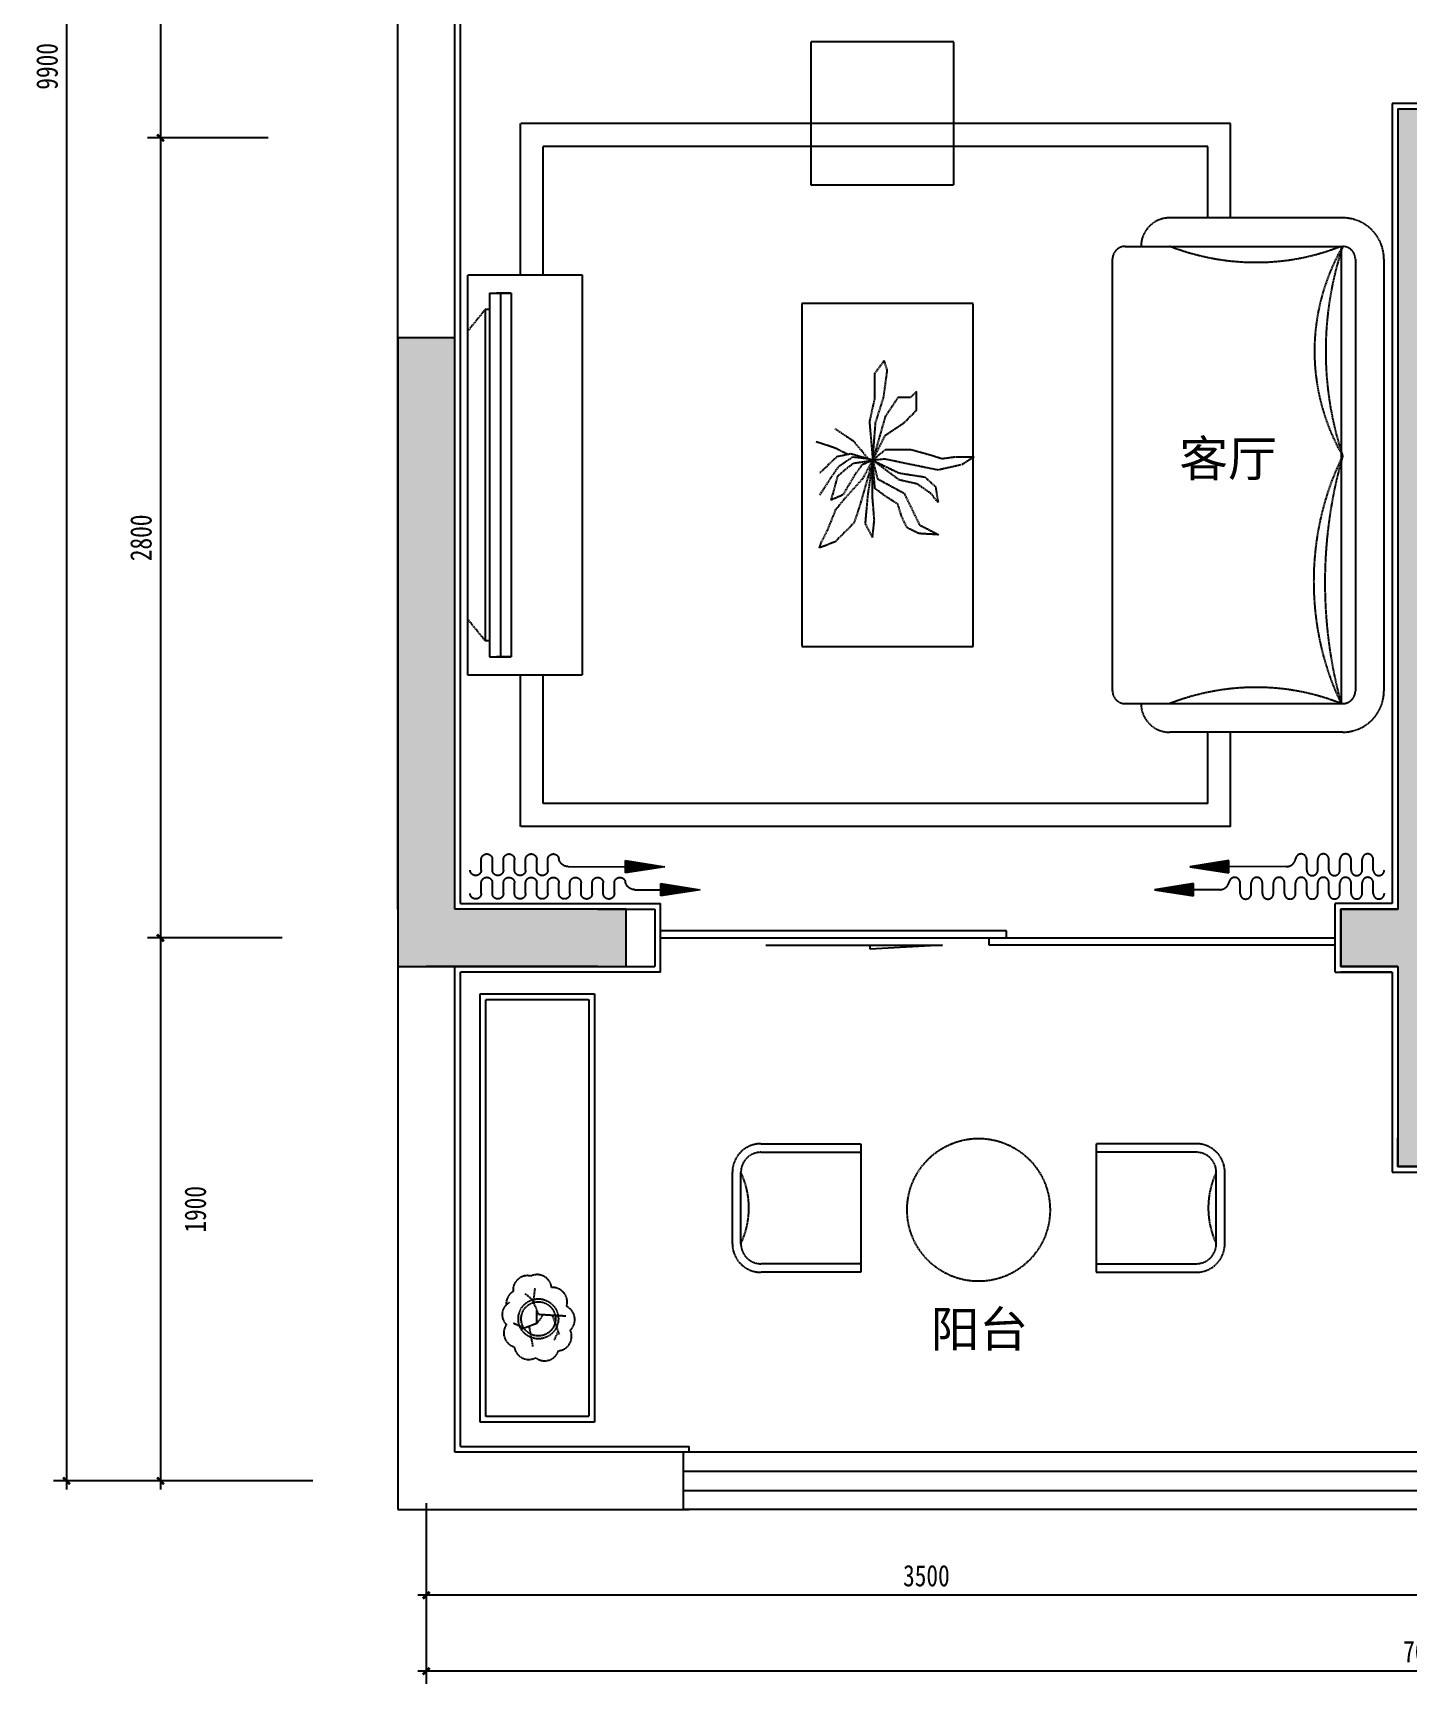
# Model space of a CAD drawing. Extents: x 3479 to 4537415, y 306 to 366510.
# Drawn here: x 4409665 to 4414476, y 256223 to 262000 of the extents above; entities that cross this region are included whole.
import ezdxf

# ---------------------------------------------------------------- set-up
doc = ezdxf.new("R2010")
doc.units = 0
doc.header["$LTSCALE"] = 10
doc.header["$MEASUREMENT"] = 0
doc.header["$PDMODE"] = 35
doc.linetypes.add('DASH', pattern=[0.35, 0.25, -0.1])
doc.layers.get('Defpoints').update_dxf_attribs({"color": 49, "linetype": 'DASH'})
for name, color, linetype in [('COLU_HATCH', 251, 'Continuous'), ('P-CURTAIN', 8, 'DASH'), ('P-DOOR', 30, 'Continuous'), ('P-FURNITURE', 8, 'Continuous'), ('P-TEXT', 15, 'Continuous'), ('P-TUBE', 6, 'Continuous'), ('P-WALL', 5, 'Continuous'), ('P-WALL FIN', 4, 'Continuous'), ('P-WINDOWS', 134, 'Continuous'), ('PUB_DIM', 3, 'Continuous')]:
    doc.layers.add(name, color=color, linetype=linetype)
doc.styles.add('-宋体', font='simkai.ttf', dxfattribs={"width": 0.8})
doc.styles.add('WRYH', font='')
doc.styles.get('WRYH').set_extended_font_data('Microsoft YaHei')
doc.dimstyles.new('DIM-030', dxfattribs={"dimscale": 30, "dimtxt": 2.5, "dimasz": 0.8, "dimexe": 1.5, "dimexo": 2.5, "dimgap": 1, "dimtad": 1, "dimdec": 0, "dimzin": 12, "dimdsep": 46, "dimtxsty": '-宋体', "dimblk": 'ARCHTICK', "dimcen": 0, "dimdle": 1, "dimclrd": 256, "dimclre": 256, "dimclrt": 9, "dimadec": 0, "dimazin": 0, "dimtfac": 1, "dimtdec": 0, "dimtmove": 2, "dimatfit": 3, "dimldrblk": 'DOT', "dimfxl": 1, "dimtolj": 1, "dimtzin": 12, "dimarcsym": 0})

# ---------------------------------------------------------------- blocks, each defined once
blk = doc.blocks.new('_ArchTick')
at = {"color": 0, "linetype": 'ByBlock', "const_width": 0.4}
blk.add_lwpolyline([(-0.5, -0.5), (0.5, 0.5)], dxfattribs=at)
blk = doc.blocks.new('*D434')
at = {"layer": 'Defpoints', "color": 0, "transparency": 16777216}
for p in [(4410608.2, 266033.6), (4410110.8, 261633.6), (4410562.6, 261633.6)]:
    blk.add_point(p, dxfattribs=at)
at = {"layer": 'PUB_DIM', "lineweight": -2, "transparency": 16777216}
for p, q in [((4410533.2, 266033.6), (4410065.8, 266033.6)), ((4410110.8, 266063.6), (4410110.8, 261603.6)), ((4410487.6, 261633.6), (4410065.8, 261633.6))]:
    blk.add_line(p, q, dxfattribs=at)
at = {"layer": 'PUB_DIM', "lineweight": -2, "transparency": 16777216, "xscale": 24, "yscale": 24, "zscale": 24}
for p, rotation in [((4410110.8, 266033.6), 90), ((4410110.8, 261633.6), 270)]:
    blk.add_blockref('_ArchTick', p, dxfattribs=dict(at, rotation=rotation))
at = {"layer": 'PUB_DIM', "color": 9, "transparency": 16777216, "insert": (4410042.9, 263833.6), "char_height": 75, "attachment_point": 5, "rotation": 90, "style": '-宋体'}
blk.add_mtext('\\A1;4400', dxfattribs=at)
blk = doc.blocks.new('_Dot')
at = {"color": 0, "linetype": 'ByBlock', "lineweight": -2}
blk.add_line((-0.5, 0), (-1, 0), dxfattribs=at)
at = {"color": 0, "linetype": 'ByBlock', "const_width": 0.5}
blk.add_lwpolyline([(-0.25, 0, 1), (0.25, 0, 1)], format="xyb", close=True, dxfattribs=at)
blk = doc.blocks.new('*D435')
at = {"layer": 'Defpoints', "color": 0, "transparency": 16777216}
for p in [(4410372, 261633.6), (4410110.8, 258833.6), (4410611.8, 258833.6)]:
    blk.add_point(p, dxfattribs=at)
at = {"layer": 'PUB_DIM', "lineweight": -2, "transparency": 16777216}
for p, q in [((4410297, 261633.6), (4410065.8, 261633.6)), ((4410110.8, 261663.6), (4410110.8, 258803.6)), ((4410536.8, 258833.6), (4410065.8, 258833.6))]:
    blk.add_line(p, q, dxfattribs=at)
at = {"layer": 'PUB_DIM', "lineweight": -2, "transparency": 16777216, "xscale": 24, "yscale": 24, "zscale": 24}
for p, rotation in [((4410110.8, 261633.6), 90), ((4410110.8, 258833.6), 270)]:
    blk.add_blockref('_ArchTick', p, dxfattribs=dict(at, rotation=rotation))
at = {"layer": 'PUB_DIM', "color": 9, "transparency": 16777216, "insert": (4410042.9, 260233.6), "char_height": 75, "attachment_point": 5, "rotation": 90, "style": '-宋体'}
blk.add_mtext('\\A1;2800', dxfattribs=at)
blk = doc.blocks.new('*D436')
at = {"layer": 'Defpoints', "color": 0, "transparency": 16777216}
for p in [(4410486.8, 258833.6), (4410110.8, 256933.6), (4410719, 256933.6)]:
    blk.add_point(p, dxfattribs=at)
at = {"layer": 'PUB_DIM', "lineweight": -2, "transparency": 16777216}
for p, q in [((4410110.8, 258863.6), (4410110.8, 256903.6)), ((4410411.8, 258833.6), (4410065.8, 258833.6)), ((4410644, 256933.6), (4410065.8, 256933.6))]:
    blk.add_line(p, q, dxfattribs=at)
at = {"layer": 'PUB_DIM', "lineweight": -2, "transparency": 16777216, "xscale": 24, "yscale": 24, "zscale": 24}
for p, rotation in [((4410110.8, 258833.6), 90), ((4410110.8, 256933.6), 270)]:
    blk.add_blockref('_ArchTick', p, dxfattribs=dict(at, rotation=rotation))
at = {"layer": 'PUB_DIM', "color": 9, "transparency": 16777216, "insert": (4410233, 257883.6), "char_height": 75, "attachment_point": 5, "rotation": 90, "style": '-宋体'}
blk.add_mtext('\\A1;1900', dxfattribs=at)
blk = doc.blocks.new('*D439')
at = {"layer": 'Defpoints', "color": 0, "transparency": 16777216}
for p in [(4411040.8, 256930.7), (4414540.8, 256860.8), (4411040.8, 256533.1)]:
    blk.add_point(p, dxfattribs=at)
at = {"layer": 'PUB_DIM', "lineweight": -2, "transparency": 16777216}
for p, q in [((4411040.8, 256855.7), (4411040.8, 256488.1)), ((4414540.8, 256785.8), (4414540.8, 256488.1)), ((4414570.8, 256533.1), (4411010.8, 256533.1))]:
    blk.add_line(p, q, dxfattribs=at)
at = {"layer": 'PUB_DIM', "lineweight": -2, "transparency": 16777216, "xscale": 24, "yscale": 24, "zscale": 24, "rotation": 180}
blk.add_blockref('_ArchTick', (4411040.8, 256533.1), dxfattribs=at)
at = {"layer": 'PUB_DIM', "lineweight": -2, "transparency": 16777216, "xscale": 24, "yscale": 24, "zscale": 24}
blk.add_blockref('_ArchTick', (4414540.8, 256533.1), dxfattribs=at)
at = {"layer": 'PUB_DIM', "color": 9, "transparency": 16777216, "insert": (4412790.8, 256601.1), "char_height": 75, "attachment_point": 5, "style": '-宋体'}
blk.add_mtext('\\A1;3500', dxfattribs=at)
blk = doc.blocks.new('4798797979')
at = {"layer": 'P-CURTAIN', "ltscale": 200}
for p, q in [((4960884.7, -371650.7), (4960884.7, -371687.6)), ((4960923.5, -371650.6), (4960923.5, -371687.6)), ((4960962.3, -371650.6), (4960962.3, -371687.5)), ((4961001.1, -371650.6), (4961001.1, -371687.5)), ((4961039.9, -371650.6), (4961039.9, -371687.5)), ((4961078.7, -371650.5), (4961078.8, -371687.5)), ((4961117.5, -371650.5), (4961117.6, -371687.4)), ((4961156.4, -371650.5), (4961156.4, -371687.4)), ((4961195.2, -371650.5), (4961195.2, -371687.4)), ((4961234, -371650.5), (4961234, -371687.4)), ((4961272.8, -371650.4), (4961272.8, -371687.4)), ((4961311.6, -371650.4), (4961311.6, -371687.3)), ((4961350.4, -371650.4), (4961350.4, -371687.3)), ((4961422, -371663.7), (4961533.8, -371663.6)), ((4960884.7, -371732.5), (4960884.7, -371769.5)), ((4960923.5, -371732.5), (4960923.6, -371769.4)), ((4960962.3, -371732.5), (4960962.4, -371769.4)), ((4961001.2, -371732.5), (4961001.2, -371769.4)), ((4961040, -371732.4), (4961040, -371769.4)), ((4961078.8, -371732.4), (4961078.8, -371769.4)), ((4961117.6, -371732.4), (4961117.6, -371769.3)), ((4961189.4, -371744.4), (4961526.7, -371744.2))]:
    blk.add_line(p, q, dxfattribs=at)
for points in [[(4961513.4, -371685.4), (4961650.4, -371663.5), (4961513.3, -371641.8)], [(4961515.9, -371682.5), (4961634.5, -371663.5), (4961515.8, -371644.8)], [(4961518.4, -371679.5), (4961618.6, -371663.6), (4961518.3, -371647.7)], [(4961520.9, -371676.6), (4961602.6, -371663.6), (4961520.8, -371650.6)], [(4961523.4, -371673.7), (4961586.7, -371663.6), (4961523.3, -371653.5)], [(4961525.9, -371670.8), (4961570.8, -371663.6), (4961525.9, -371656.5)], [(4961528.4, -371667.8), (4961554.9, -371663.6), (4961528.4, -371659.4)], [(4961530.9, -371664.9), (4961538.9, -371663.6), (4961530.9, -371662.3)], [(4961389.7, -371766.1), (4961526.7, -371744.2), (4961389.7, -371722.5)], [(4961392.2, -371763.1), (4961510.8, -371744.2), (4961392.2, -371725.4)], [(4961394.7, -371760.2), (4961494.9, -371744.2), (4961394.7, -371728.3)], [(4961397.2, -371757.3), (4961479, -371744.2), (4961397.2, -371731.3)], [(4961399.7, -371754.3), (4961463, -371744.2), (4961399.7, -371734.2)], [(4961402.2, -371751.4), (4961447.1, -371744.2), (4961402.2, -371737.1)], [(4961404.7, -371748.5), (4961431.2, -371744.3), (4961404.7, -371740.1)], [(4961407.2, -371745.6), (4961415.3, -371744.3), (4961407.2, -371743)]]:
    blk.add_lwpolyline(points, close=True, dxfattribs=at)
for centre, radius, start, end in [((4960865.3, -371650.7), 19.4, 0.03391, 180.03391), ((4960942.9, -371650.6), 19.4, 0.03391, 180.03391), ((4961020.5, -371650.6), 19.4, 0.03391, 180.03391), ((4961098.1, -371650.5), 19.4, 0.03391, 180.03391), ((4961175.8, -371650.5), 19.4, 0.03391, 180.03391), ((4961253.4, -371650.4), 19.4, 0.03391, 180.03391), ((4961331, -371650.4), 19.4, 0.03391, 180.03391), ((4960904.1, -371687.6), 19.4, 180.03391, 0.03391), ((4960981.7, -371687.5), 19.4, 180.03391, 0.03391), ((4961059.3, -371687.5), 19.4, 180.03391, 0.03391), ((4961137, -371687.4), 19.4, 180.03391, 0.03391), ((4961214.6, -371687.4), 19.4, 180.03391, 0.03391), ((4961292.2, -371687.3), 19.4, 180.03391, 0.03391), ((4961369.8, -371687.3), 19.4, 180.03391, 349.02441), ((4961422, -371697.4), 33.7, 90.03391, 169.02441), ((4960865.3, -371732.6), 19.4, 0.03391, 180.03391), ((4960942.9, -371732.5), 19.4, 0.03391, 180.03391), ((4961020.6, -371732.5), 19.4, 0.03391, 180.03391), ((4961098.2, -371732.4), 19.4, 0.03391, 180.03391), ((4961189.4, -371778.1), 33.7, 90.03391, 170.43914)]:
    blk.add_arc(centre, radius, start, end, dxfattribs=at)
at = {"layer": 'P-CURTAIN', "ltscale": 300}
for centre, end in [((4960904.1, -371769.5), 0.03391), ((4960981.8, -371769.4), 0.03391), ((4961059.4, -371769.4), 0.03391), ((4961137, -371769.3), 350.43914)]:
    blk.add_arc(centre, 19.4, 180.03391, end, dxfattribs=at)
blk = doc.blocks.new('SDFDSGDG')
at = {"layer": 'P-FURNITURE', "linetype": 'DASH'}
for p, q in [((12238.9, 5759.6), (11888.9, 5759.6)), ((12308.9, 5439.6), (12308.9, 5689.6)), ((11888.9, 5369.6), (12238.9, 5369.6))]:
    blk.add_line(p, q, dxfattribs=at)
blk.add_lwpolyline([(12238.9, 5789.6), (11888.9, 5789.6), (11888.9, 5339.6), (12238.9, 5339.6, 0.414214), (12338.9, 5439.6), (12338.9, 5689.6, 0.414214)], format="xyb", close=True, dxfattribs=at)
for centre, radius, start, end in [((12238.9, 5689.6), 70, 0, 90), ((12575.2, 5564.6), 294.2, 154.86066, 205.13934), ((12238.9, 5439.6), 70, 270, 0)]:
    blk.add_arc(centre, radius, start, end, dxfattribs=at)
blk = doc.blocks.new('FSFWER')
at = {"layer": 'P-FURNITURE', "linetype": 'DASH'}
for p, q in [((12863.7, 5103.7), (12869.3, 5153.7)), ((12859.8, 5113), (12834.2, 5134)), ((12859.8, 5113), (12880.7, 5062.2)), ((12830.5, 5013.4), (12792.7, 5030.8)), ((12875.2, 5029.4), (12820.8, 5009.9)), ((12875.2, 5029.4), (12875.2, 5075.7)), ((12897.8, 5061.2), (12875.2, 5029.4)), ((12880.7, 5062.2), (12977.4, 5056.6)), ((12929.1, 5059.4), (12953.5, 4990.3)), ((12848, 5019.7), (12860.8, 4949.6)), ((12949.5, 5001.5), (12935.4, 4971.1))]:
    blk.add_line(p, q, dxfattribs=at)
blk.add_lwpolyline([(12768.1, 5094.8, -0.280775), (12792.3, 5141.9, -0.520567), (12854.8, 5195.8, -0.520567), (12926.8, 5156.1, -0.520567), (12979.7, 5089.6, -0.520567), (12992.5, 5006.4, -0.520567), (12951, 4934.4, -0.520567), (12871.2, 4910.2, -0.520567), (12796.4, 4948.1, -0.520567), (12769.1, 5026.2, -0.520567), (12779.8, 5103.2)], format="xyb", dxfattribs=at)
for radius in [70, 60]:
    blk.add_circle((12880.7, 5046.2), radius, dxfattribs=at)
blk = doc.blocks.new('*D441')
at = {"layer": 'Defpoints', "color": 0, "transparency": 16777216}
for p in [(4410534.7, 266833.6), (4409782, 256933.6), (4410719, 256933.6)]:
    blk.add_point(p, dxfattribs=at)
at = {"layer": 'PUB_DIM', "lineweight": -2, "transparency": 16777216}
for p, q in [((4410459.7, 266833.6), (4409737, 266833.6)), ((4409782, 266863.6), (4409782, 256903.6)), ((4410644, 256933.6), (4409737, 256933.6))]:
    blk.add_line(p, q, dxfattribs=at)
at = {"layer": 'PUB_DIM', "lineweight": -2, "transparency": 16777216, "xscale": 24, "yscale": 24, "zscale": 24}
for p, rotation in [((4409782, 266833.6), 90), ((4409782, 256933.6), 270)]:
    blk.add_blockref('_ArchTick', p, dxfattribs=dict(at, rotation=rotation))
at = {"layer": 'PUB_DIM', "color": 9, "transparency": 16777216, "insert": (4409714.1, 261883.6), "char_height": 75, "attachment_point": 5, "rotation": 90, "style": '-宋体'}
blk.add_mtext('\\A1;9900', dxfattribs=at)
blk = doc.blocks.new('*D443')
at = {"layer": 'Defpoints', "color": 0, "transparency": 16777216}
for p in [(4411040.8, 256930.7), (4418040.8, 256860.8), (4411040.8, 256267.5)]:
    blk.add_point(p, dxfattribs=at)
at = {"layer": 'PUB_DIM', "lineweight": -2, "transparency": 16777216}
for p, q in [((4411040.8, 256855.7), (4411040.8, 256222.5)), ((4418040.8, 256785.8), (4418040.8, 256222.5)), ((4418070.8, 256267.5), (4411010.8, 256267.5))]:
    blk.add_line(p, q, dxfattribs=at)
at = {"layer": 'PUB_DIM', "lineweight": -2, "transparency": 16777216, "xscale": 24, "yscale": 24, "zscale": 24, "rotation": 180}
blk.add_blockref('_ArchTick', (4411040.8, 256267.5), dxfattribs=at)
at = {"layer": 'PUB_DIM', "lineweight": -2, "transparency": 16777216, "xscale": 24, "yscale": 24, "zscale": 24}
blk.add_blockref('_ArchTick', (4418040.8, 256267.5), dxfattribs=at)
at = {"layer": 'PUB_DIM', "color": 9, "transparency": 16777216, "insert": (4414540.8, 256335.5), "char_height": 75, "attachment_point": 5, "style": '-宋体'}
blk.add_mtext('\\A1;7000', dxfattribs=at)

msp = doc.modelspace()

# ---------------------------------------------------------------- hatches: boundary and pattern name
at = {"layer": 'COLU_HATCH'}
for points in [[(4414440.8, 258733.4), (4414440.8, 258033.4), (4415040.8, 258033.4), (4415040.8, 258233.4), (4414640.8, 258233.4), (4414640.8, 261733.4), (4414440.8, 261733.4), (4414440.8, 258933.4), (4414240.8, 258933.4), (4414240.8, 258733.4)], [(4411140.8, 258933.6), (4411740.8, 258933.6), (4411740.8, 258733.6), (4410940.8, 258733.6), (4410940.8, 258929), (4410940.8, 258933.6), (4410940.8, 260933.6), (4411140.8, 260933.6)]]:
    msp.add_hatch(color=256, dxfattribs=at).paths.add_polyline_path(points)

# ---------------------------------------------------------------- linework, layer by layer
at = {"layer": 'P-DOOR', "ltscale": 2}
for p, q in [((4413070.6, 258858.6), (4411860.8, 258858.6)), ((4411860.8, 258833.6), (4411860.8, 258858.6)), ((4413070.6, 258833.6), (4413070.6, 258858.6)), ((4411860.8, 258833.6), (4413070.6, 258833.6)), ((4412229.1, 258808.6), (4412846.9, 258808.6)), ((4412593.8, 258794.1), (4412593.8, 258808.6)), ((4412846.9, 258808.6), (4412593.8, 258794.1)), ((4413011, 258833.6), (4414220.8, 258833.6)), ((4413011, 258808.6), (4413011, 258833.6)), ((4414220.8, 258808.6), (4413011, 258808.6)), ((4414220.8, 258808.6), (4414220.8, 258833.6))]:
    msp.add_line(p, q, dxfattribs=at)
at = {"layer": 'P-FURNITURE', "linetype": 'DASH'}
for p, q in [((4411370.3, 261153.6), (4411370.3, 261683.5)), ((4413855.3, 261683.5), (4411370.3, 261683.5)), ((4413855.3, 261353.5), (4413855.3, 261683.5)), ((4413775.3, 261603.5), (4411450.3, 261603.5)), ((4411450.3, 261153.6), (4411450.3, 261603.5)), ((4413775.3, 261353.5), (4413775.3, 261603.5)), ((4414247.4, 261353.5), (4413641.8, 261353.5)), ((4413486.3, 261253.6), (4414247.4, 261253.6)), ((4414241.8, 261253.6), (4414241.8, 259653.5)), ((4413441.8, 259698), (4413441.8, 261209.1)), ((4414291.8, 261209.1), (4414291.8, 259698)), ((4414391.8, 261209.1), (4414391.8, 259698)), ((4411262.4, 261089.5), (4411338.3, 261089.5)), ((4411262.4, 261089.5), (4411262.4, 259817.5)), ((4411338.3, 261089.5), (4411286.2, 261089.5)), ((4411300.4, 261089.5), (4411300.4, 259817.5)), ((4411338.3, 261089.5), (4411338.3, 259817.5)), ((4411247.2, 261033.2), (4411186.4, 260958.2)), ((4411247.2, 261033.2), (4411247.2, 259873.8)), ((4411262.4, 261033.2), (4411247.2, 261033.2)), ((4412643.3, 260854.3), (4412608.7, 260807.9)), ((4412641.2, 260725.1), (4412654.1, 260820)), ((4412654.1, 260820), (4412643.3, 260854.3)), ((4412608.7, 260807.9), (4412608.7, 260719.1)), ((4412608.7, 260719.1), (4412591.4, 260640.3)), ((4412613, 260636.3), (4412641.2, 260725.1)), ((4412690.8, 260724.4), (4412646.9, 260658.6)), ((4412734.7, 260724.4), (4412690.8, 260724.4)), ((4412756.6, 260746.4), (4412734.7, 260724.4)), ((4412756.6, 260680.5), (4412756.6, 260746.4)), ((4412591.4, 260640.3), (4412603, 260505)), ((4412646.9, 260658.6), (4412603, 260505)), ((4412712.7, 260636.6), (4412756.6, 260680.5)), ((4412537.2, 260570.8), (4412471.3, 260614.7)), ((4412603, 260505), (4412613, 260636.3)), ((4412603, 260505), (4412646.9, 260592.7)), ((4412646.9, 260592.7), (4412712.7, 260636.6)), ((4412405.5, 260570.8), (4412471.3, 260548.9)), ((4412471.3, 260548.9), (4412515.2, 260526.9)), ((4412526.5, 260527.3), (4412476.8, 260517.2)), ((4412603, 260505), (4412526.5, 260527.3)), ((4412587.1, 260511.1), (4412537.2, 260570.8)), ((4412603, 260505), (4412647.6, 260543.4)), ((4412647.6, 260543.4), (4412734.2, 260543.4)), ((4412734.2, 260543.4), (4412807.7, 260523.2)), ((4412476.8, 260517.2), (4412418.4, 260460.7)), ((4412457.3, 260444.5), (4412485.4, 260484.9)), ((4412481.1, 260450.6), (4412507, 260472.7)), ((4412485.4, 260484.9), (4412533, 260517.2)), ((4412507, 260472.7), (4412535.2, 260495)), ((4412533, 260517.2), (4412587.1, 260511.1)), ((4412535.2, 260495), (4412603, 260505)), ((4412565.5, 260488.9), (4412541.6, 260456.6)), ((4412603, 260505), (4412559.1, 260351.3)), ((4412603, 260505), (4412565.5, 260488.9)), ((4412569.8, 260442.5), (4412603, 260505)), ((4412603, 260505), (4412584.9, 260379.9)), ((4412602.2, 260377.9), (4412603, 260505)), ((4412645.5, 260509.1), (4412603, 260505)), ((4412610.9, 260406.2), (4412603, 260505)), ((4412603, 260505), (4412619.5, 260440.5)), ((4412603, 260505), (4412695.2, 260460.7)), ((4412695.2, 260436.4), (4412603, 260505)), ((4412723.3, 260492.9), (4412645.5, 260509.1)), ((4412831.5, 260470.8), (4412723.3, 260492.9)), ((4412807.7, 260523.2), (4412844.5, 260511.1)), ((4412911.5, 260488.9), (4412831.5, 260470.8)), ((4412844.5, 260511.1), (4412889.9, 260517.2)), ((4412892.8, 260517.2), (4412957.7, 260517.2)), ((4412957.7, 260517.2), (4412914.4, 260488.9)), ((4412418.4, 260383.9), (4412457.3, 260444.5)), ((4412465.9, 260394), (4412481.1, 260450.6)), ((4412541.6, 260456.6), (4412498.4, 260383.9)), ((4412502.7, 260367.8), (4412569.8, 260442.5)), ((4412619.5, 260440.5), (4412712.5, 260390)), ((4412695.2, 260460.7), (4412786.1, 260446.5)), ((4412757.9, 260422.3), (4412695.2, 260436.4)), ((4412807.7, 260388), (4412757.9, 260422.3)), ((4412786.1, 260446.5), (4412822.9, 260412.2)), ((4412822.9, 260412.2), (4412831.5, 260357.7)), ((4412457.3, 260365.8), (4412465.9, 260394)), ((4412498.4, 260383.9), (4412457.3, 260365.8)), ((4412474.6, 260333.5), (4412502.7, 260367.8)), ((4412559.1, 260351.3), (4412537.2, 260285.5)), ((4412584.9, 260379.9), (4412576.3, 260283)), ((4412608.7, 260295.1), (4412602.2, 260377.9)), ((4412652, 260375.9), (4412610.9, 260406.2)), ((4412690.9, 260351.6), (4412652, 260375.9)), ((4412703.9, 260309.2), (4412690.9, 260351.6)), ((4412712.5, 260390), (4412766.6, 260279)), ((4412831.5, 260357.7), (4412807.7, 260388)), ((4412444.3, 260258.8), (4412474.6, 260333.5)), ((4412602.2, 260234.5), (4412608.7, 260295.1)), ((4412723.3, 260268.9), (4412703.9, 260309.2)), ((4412422.7, 260216.4), (4412444.3, 260258.8)), ((4412515.2, 260263.6), (4412471.3, 260219.7)), ((4412537.2, 260285.5), (4412515.2, 260263.6)), ((4412576.3, 260283), (4412602.2, 260234.5)), ((4412764.4, 260248.7), (4412723.3, 260268.9)), ((4412833.7, 260244.6), (4412764.4, 260248.7)), ((4412766.6, 260279), (4412833.7, 260244.6)), ((4412471.3, 260219.7), (4412416.2, 260198.2)), ((4412416.2, 260198.2), (4412422.7, 260216.4)), ((4411247.2, 259873.8), (4411186.4, 259948.9)), ((4411262.4, 259873.8), (4411247.2, 259873.8)), ((4411262.4, 259817.5), (4411338.3, 259817.5)), ((4411338.3, 259817.5), (4411286.2, 259817.5)), ((4411370.3, 259223.5), (4411370.3, 259753.6)), ((4411450.3, 259303.5), (4411450.3, 259753.6)), ((4413486.3, 259653.5), (4414247.4, 259653.5)), ((4414247.4, 259553.5), (4413641.8, 259553.5)), ((4413775.3, 259303.5), (4413775.3, 259553.5)), ((4413855.3, 259223.5), (4413855.3, 259553.5)), ((4413775.3, 259303.5), (4411450.3, 259303.5)), ((4413855.3, 259223.5), (4411370.3, 259223.5)), ((4412211.8, 258083.3), (4412561.8, 258083.3)), ((4412141.8, 257763.3), (4412141.8, 258013.3)), ((4412561.8, 257693.3), (4412211.8, 257693.3))]:
    msp.add_line(p, q, dxfattribs=at)
for points in [[(4412886.9, 261969), (4412386.4, 261969), (4412386.4, 261469.4), (4412886.9, 261469.4)], [(4411586.4, 259753.6), (4411186.4, 259753.6), (4411186.4, 261153.6), (4411586.4, 261153.6)], [(4412354.6, 259853.6), (4412954.6, 259853.6), (4412954.6, 261053.6), (4412354.6, 261053.6)], [(4411229.3, 258638.3), (4411629.3, 258638.3), (4411629.3, 257138.3), (4411229.3, 257138.3)], [(4411249.3, 258618.3), (4411609.3, 258618.3), (4411609.3, 257158.3), (4411249.3, 257158.3)]]:
    msp.add_lwpolyline(points, close=True, dxfattribs=at)
msp.add_lwpolyline([(4412211.8, 258113.3), (4412561.8, 258113.3), (4412561.8, 257663.3), (4412211.8, 257663.3, -0.414214), (4412111.8, 257763.3), (4412111.8, 258013.3, -0.414214)], format="xyb", close=True, dxfattribs=at)
msp.add_circle((4412973.4, 257881.7), 250, dxfattribs=at)
for centre, radius, start, end in [((4413641.8, 261253.5), 100, 90, 180), ((4413641.8, 259653.5), 100, 180, 270), ((4412211.8, 258013.3), 70, 90, 180), ((4411875.4, 257888.3), 294.2, 334.86066, 25.13934), ((4412211.8, 257763.3), 70, 180, 270)]:
    msp.add_arc(centre, radius, start, end, dxfattribs=at)
for centre, major_axis, ratio, start_param, end_param in [((4414247.4, 261209.1), (-102.1, 102.1), 1, 3.926991, 5.497787), ((4413486.3, 261209.1), (31.4, 31.4), 1, 0.785398, 2.356194), ((4414875.9, 260887), (0, 728.9), 0.997726, 1.043691, 2.097902), ((4415342, 260887), (0, 1156.7), 0.997726, 1.248273, 1.89332), ((4414247.4, 261209.1), (31.4, 31.4), 1, 5.497787, 7.068583), ((4414873.1, 260082.9), (5.5, 861.6), 0.844026, 1.043691, 2.097902), ((4415339.2, 260079.9), (8.8, 1367.3), 0.844026, 1.248273, 1.89332), ((4413910.1, 259002.7), (-741.9, -201.1), 0.914572, 4.020494, 4.82799), ((4413486.3, 259698), (31.4, -31.4), 1, 3.926991, 5.497787), ((4414247.4, 259698), (31.4, -31.4), 1, -0.785398, 0.785398), ((4414247.4, 259698), (102.1, -102.1), 1, -0.785398, 0.785398)]:
    msp.add_ellipse(centre, major_axis=major_axis, ratio=ratio, start_param=start_param, end_param=end_param, dxfattribs=at)
at = {"layer": 'P-FURNITURE', "linetype": 'DASH', "extrusion": (0, 0, -1)}
msp.add_ellipse((4413910.1, 261904.4), major_axis=(-741.9, 201.1), ratio=0.914572, start_param=4.020494, end_param=4.82799, dxfattribs=at)
at = {"layer": 'P-WALL'}
for p, q in [((4410940.8, 258933.6), (4410940.8, 265933.6)), ((4411140.8, 258933.6), (4411140.8, 265933.6)), ((4411640.8, 258933.6), (4411140.8, 258933.6)), ((4411640.8, 258933.6), (4411840.8, 258933.6)), ((4411840.8, 258933.6), (4411840.8, 258733.6)), ((4414240.8, 258733.6), (4414240.8, 258933.6)), ((4414240.8, 258933.6), (4414440.9, 258933.6)), ((4414240.8, 258733.6), (4414240.8, 258933.6)), ((4414240.8, 258733.6), (4414240.8, 258933.6)), ((4414240.8, 258933.6), (4414240.8, 258933.6)), ((4410940.8, 258733.6), (4410940.8, 256833.6)), ((4411640.8, 258733.6), (4411040.8, 258733.6)), ((4411140.8, 257033.6), (4411140.8, 258733.6)), ((4411740.8, 258733.6), (4411840.8, 258733.6)), ((4414440.8, 258733.6), (4414240.8, 258733.6)), ((4414240.8, 258733.6), (4414240.8, 258733.6)), ((4414440.8, 258733.6), (4414440.8, 258133.6)), ((4414440.8, 258033.6), (4414440.8, 258133.6)), ((4414640.8, 258033.6), (4414440.8, 258033.6)), ((4411960.8, 257033.6), (4411140.8, 257033.6)), ((4410940.8, 256833.6), (4411960.8, 256833.6))]:
    msp.add_line(p, q, dxfattribs=at)
at = {"layer": 'P-WALL', "extrusion": (0, 0, -1)}
msp.add_line((4411940.8, 256833.6), (4411940.8, 257033.6), dxfattribs=at)
at = {"layer": 'P-WALL'}
msp.add_lwpolyline([(4414440.8, 258733.6), (4414440.8, 258033.6), (4415040.8, 258033.6), (4415040.8, 258233.6), (4414640.8, 258233.6), (4414640.8, 261733.6), (4414440.8, 261733.6), (4414440.8, 258933.6), (4414240.8, 258933.6), (4414240.8, 258733.6), (4414440.8, 258733.6)], dxfattribs=at)
msp.add_lwpolyline([(4411140.8, 258933.6), (4411140.8, 260933.6), (4410940.8, 260933.6), (4410940.8, 258933.6), (4410940.8, 258933.6), (4410940.8, 258733.6), (4411740.8, 258733.6), (4411740.8, 258933.6)], close=True, dxfattribs=at)
at = {"layer": 'P-WALL FIN', "ltscale": 2}
for p, q in [((4411160.8, 258953.6), (4411160.8, 265913.6)), ((4414680.8, 261753.6), (4414420.8, 261753.6)), ((4414420.8, 261753.6), (4414420.8, 258953.6)), ((4411160.8, 258953.6), (4411860.8, 258953.6)), ((4414420.8, 258953.6), (4414220.8, 258953.6)), ((4414220.8, 258713.6), (4414220.8, 258953.6)), ((4411160.8, 257053.6), (4411160.8, 258713.6)), ((4411860.8, 258713.6), (4411160.8, 258713.6)), ((4414220.8, 258713.6), (4414420.8, 258713.6)), ((4414420.8, 258713.6), (4414240.8, 258713.6)), ((4414420.8, 258713.6), (4414420.8, 258013.6)), ((4414420.8, 258013.6), (4415060.8, 258013.6)), ((4411160.8, 257053.6), (4411960.8, 257053.6)), ((4411960.8, 257033.6), (4411960.8, 257053.6))]:
    msp.add_line(p, q, dxfattribs=at)
at = {"layer": 'P-WALL FIN'}
msp.add_line((4411860.8, 258713.6), (4411860.8, 258953.6), dxfattribs=at)
at = {"layer": 'P-WINDOWS', "ltscale": 2, "extrusion": (0, 0, -1)}
for p, q in [((4416720.8, 257033.6), (4411940.8, 257033.6)), ((4411940.8, 256966.9), (4416740.8, 256966.9)), ((4411940.8, 256900.2), (4416740.8, 256900.2)), ((4416740.8, 256833.6), (4411940.8, 256833.6))]:
    msp.add_line(p, q, dxfattribs=at)

# ---------------------------------------------------------------- block references
at = {"layer": 'P-CURTAIN', "ltscale": 0.3, "xscale": -1, "rotation": 180}
msp.add_blockref('4798797979', (-549651.5, -112661.4), dxfattribs=at)
at = {"layer": 'P-CURTAIN', "ltscale": 0.3, "rotation": 180}
msp.add_blockref('4798797979', (9375239.1, -112661.4), dxfattribs=at)
at = {"layer": 'P-TUBE', "color": 6}
for name, p in [('SDFDSGDG', (4401496.1, 252323.7)), ('FSFWER', (4398552.3, 252454.2))]:
    msp.add_blockref(name, p, dxfattribs=at)

# ---------------------------------------------------------------- texts
at = {"layer": 'P-TEXT', "style": 'WRYH'}
for s, p in [('客厅', (4413675.9, 260448.7)), ('阳台', (4412805.5, 257402.1))]:
    msp.add_text(s, height=125, dxfattribs=at).set_placement(p)

# ---------------------------------------------------------------- dimensions: what is measured, and where the dimension line sits
at = {"layer": 'PUB_DIM'}
for base, p1, p2, angle, picture, middle in [((4409782, 256933.6), (4410534.7, 266833.6), (4410719, 256933.6), 90, '*D441', (4409714.1, 261883.6)), ((4410110.8, 261633.6), (4410608.2, 266033.6), (4410562.6, 261633.6), 90, '*D434', (4410042.9, 263833.6)), ((4410110.8, 258833.6), (4410372, 261633.6), (4410611.8, 258833.6), 90, '*D435', (4410042.9, 260233.6)), ((4411040.8, 256533.1), (4414540.8, 256860.8), (4411040.8, 256930.7), 180, '*D439', (4412790.8, 256601.1))]:
    dim = msp.add_linear_dim(base=base, p1=p1, p2=p2, angle=angle, dimstyle='DIM-030', dxfattribs=at)
    dim.commit()
    dim.dimension.update_dxf_attribs({"geometry": picture, "text_midpoint": middle})
dim = msp.add_linear_dim(base=(4410110.8, 256933.6), p1=(4410486.8, 258833.6), p2=(4410719, 256933.6), angle=90, dimstyle='DIM-030', dxfattribs=at)
dim.commit()
dim.dimension.update_dxf_attribs({"geometry": '*D436', "text_midpoint": (4410233, 257883.6), "dimtype": 160})
dim = msp.add_linear_dim(base=(4411040.8, 256267.5), p1=(4418040.8, 256860.8), p2=(4411040.8, 256930.7), dimstyle='DIM-030', dxfattribs=at)
dim.commit()
dim.dimension.update_dxf_attribs({"geometry": '*D443', "text_midpoint": (4414540.8, 256335.5)})

doc.saveas('drawing.dxf')
